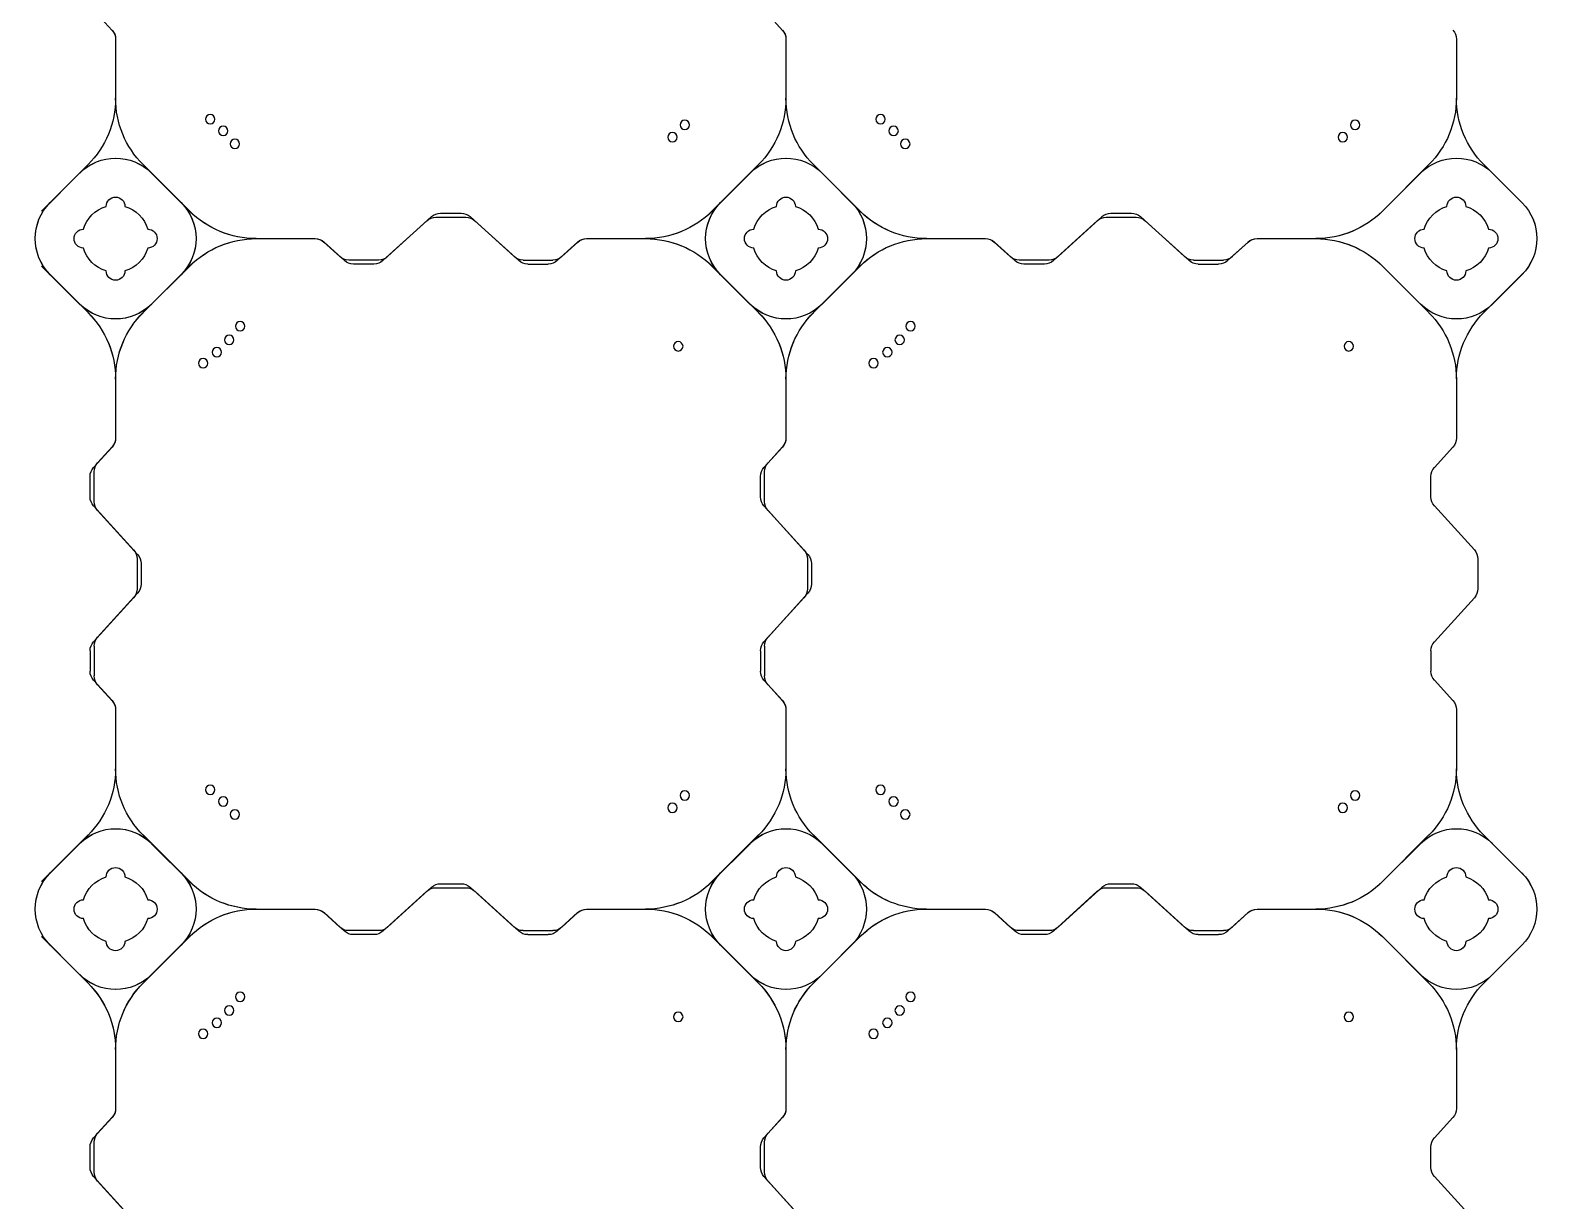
# Model space of a CAD drawing. Header units: millimetres. Extents: x -1612139 to -1260738, y 1141106 to 1536160.
# Drawn here: x -1325991 to -1324864, y 1192859 to 1193732 of the extents above; entities that cross this region are included whole.
import ezdxf

# ---------------------------------------------------------------- set-up
doc = ezdxf.new("R2010")
doc.units = ezdxf.units.MM
doc.header["$LTSCALE"] = 10
doc.layers.get('0').update_dxf_attribs({"linetype": 'CONTINUOUS'})
doc.layers.add('W-FLOAT_BOWL浮筒', color=253, linetype='CONTINUOUS')

# ---------------------------------------------------------------- blocks, each defined once
blk = doc.blocks.new('蓝色')
at = {"layer": 'W-FLOAT_BOWL浮筒', "color": 5}
for p, q in [((19992.9, -7796.8), (20022.7, -7764)), ((20492.9, -7796.8), (20522.7, -7764)), ((19989.9, -7800.3), (20019.7, -7767.5)), ((20489.9, -7800.3), (20519.7, -7767.5)), ((20989.9, -7800.3), (21019.7, -7767.5)), ((19987.3, -7807), (19987.3, -7822.3)), ((19990.3, -7803.5), (19990.3, -7825.8)), ((20487.3, -7807), (20487.3, -7822.3)), ((20490.3, -7803.5), (20490.3, -7825.8)), ((20987.3, -7807), (20987.3, -7822.3)), ((19989.9, -7829), (20003.7, -7844.2)), ((19992.9, -7832.5), (20003.7, -7844.4)), ((20489.9, -7829), (20503.7, -7844.2)), ((20492.9, -7832.5), (20503.7, -7844.4)), ((20989.9, -7829), (21003.7, -7844.2)), ((20006.3, -7894.9), (20006.3, -7850.9)), ((20006.3, -7894.9), (20006.3, -7851.1)), ((20506.3, -7894.9), (20506.3, -7850.9)), ((20506.3, -7894.9), (20506.3, -7851.1)), ((21006.3, -7894.9), (21006.3, -7850.9)), ((19951.1, -7979.1), (19985.8, -7944.4)), ((19957.5, -7972.8), (19985.8, -7944.5)), ((20061.6, -7979.1), (20026.8, -7944.4)), ((20055.2, -7972.8), (20026.8, -7944.5)), ((20451.1, -7979.1), (20485.8, -7944.4)), ((20457.5, -7972.8), (20485.8, -7944.5)), ((20561.6, -7979.1), (20526.8, -7944.4)), ((20555.2, -7972.8), (20526.8, -7944.5)), ((20951.1, -7979.1), (20985.8, -7944.4)), ((21055.2, -7972.8), (21026.8, -7944.5)), ((19979.5, -7950.8), (19951.2, -7979.1)), ((19957.5, -7972.7), (19979.4, -7950.8)), ((20033.2, -7950.8), (20055.2, -7972.7)), ((20033.2, -7950.8), (20061.5, -7979.1)), ((20479.5, -7950.8), (20451.2, -7979.1)), ((20457.5, -7972.7), (20479.4, -7950.8)), ((20533.2, -7950.8), (20555.2, -7972.7)), ((20533.2, -7950.8), (20561.5, -7979.1)), ((20979.5, -7950.8), (20951.2, -7979.1)), ((21033.2, -7950.8), (21055.2, -7972.7)), ((20199, -7980.6), (20183.7, -7980.6)), ((20313.7, -7980.6), (20329, -7980.6)), ((20699, -7980.6), (20683.7, -7980.6)), ((20813.7, -7980.6), (20829, -7980.6)), ((20173.5, -7986.2), (20161.6, -7997)), ((20177, -7983.2), (20161.8, -7997)), ((20202.5, -7983.6), (20180.2, -7983.6)), ((20205.7, -7983.2), (20238.5, -8013)), ((20209.2, -7986.2), (20242, -8016)), ((20303.5, -7986.2), (20270.7, -8016)), ((20307, -7983.2), (20274.2, -8013)), ((20310.2, -7983.6), (20332.5, -7983.6)), ((20335.7, -7983.2), (20350.9, -7997)), ((20339.2, -7986.2), (20351.1, -7997)), ((20673.5, -7986.2), (20661.6, -7997)), ((20677, -7983.2), (20661.8, -7997)), ((20702.5, -7983.6), (20680.2, -7983.6)), ((20705.7, -7983.2), (20738.5, -8013)), ((20709.2, -7986.2), (20742, -8016)), ((20803.5, -7986.2), (20770.7, -8016)), ((20807, -7983.2), (20774.2, -8013)), ((20810.2, -7983.6), (20832.5, -7983.6)), ((20835.7, -7983.2), (20850.9, -7997)), ((20839.2, -7986.2), (20851.1, -7997)), ((20110.9, -7999.6), (20155.1, -7999.6)), ((20110.9, -7999.6), (20154.9, -7999.6)), ((20357.6, -7999.6), (20401.6, -7999.6)), ((20357.8, -7999.6), (20401.6, -7999.6)), ((20610.9, -7999.6), (20655.1, -7999.6)), ((20610.9, -7999.6), (20654.9, -7999.6)), ((20857.6, -7999.6), (20901.6, -7999.6)), ((20857.8, -7999.6), (20901.6, -7999.6)), ((19985.8, -8054.9), (19951.1, -8020.1)), ((19979.5, -8048.4), (19951.2, -8020.1)), ((19979.4, -8048.4), (19957.5, -8026.5)), ((19957.5, -8026.5), (19985.8, -8054.8)), ((20026.8, -8054.9), (20061.6, -8020.1)), ((20055.2, -8026.5), (20026.8, -8054.8)), ((20033.2, -8048.4), (20061.5, -8020.1)), ((20055.2, -8026.5), (20033.2, -8048.4)), ((20245.2, -8015.6), (20267.5, -8015.6)), ((20248.7, -8018.6), (20264, -8018.6)), ((20485.8, -8054.9), (20451.1, -8020.1)), ((20479.5, -8048.4), (20451.2, -8020.1)), ((20479.4, -8048.4), (20457.5, -8026.5)), ((20457.5, -8026.5), (20485.8, -8054.8)), ((20526.8, -8054.9), (20561.6, -8020.1)), ((20555.2, -8026.5), (20526.8, -8054.8)), ((20533.2, -8048.4), (20561.5, -8020.1)), ((20555.2, -8026.5), (20533.2, -8048.4)), ((20745.2, -8015.6), (20767.5, -8015.6)), ((20748.7, -8018.6), (20764, -8018.6)), ((20985.8, -8054.9), (20951.1, -8020.1)), ((20979.5, -8048.4), (20951.2, -8020.1)), ((21055.2, -8026.5), (21026.8, -8054.8)), ((21055.2, -8026.5), (21033.2, -8048.4)), ((20006.3, -8148.4), (20006.3, -8104.2)), ((20006.3, -8148.2), (20006.3, -8104.2)), ((20506.3, -8148.4), (20506.3, -8104.2)), ((20506.3, -8148.2), (20506.3, -8104.2)), ((21006.3, -8148.4), (21006.3, -8104.2)), ((19989.9, -8170.3), (20003.7, -8155.1)), ((19992.9, -8166.8), (20003.7, -8154.9)), ((20489.9, -8170.3), (20503.7, -8155.1)), ((20492.9, -8166.8), (20503.7, -8154.9)), ((20989.9, -8170.3), (21003.7, -8155.1)), ((19987.3, -8192.3), (19987.3, -8177)), ((19990.3, -8195.8), (19990.3, -8173.5)), ((20487.3, -8192.3), (20487.3, -8177)), ((20490.3, -8195.8), (20490.3, -8173.5)), ((20987.3, -8192.3), (20987.3, -8177)), ((19989.9, -8199), (20019.7, -8231.8)), ((19992.9, -8202.5), (20022.7, -8235.3)), ((20489.9, -8199), (20519.7, -8231.8)), ((20492.9, -8202.5), (20522.7, -8235.3)), ((20989.9, -8199), (21019.7, -8231.8)), ((20022.3, -8260.8), (20022.3, -8238.5)), ((20522.3, -8260.8), (20522.3, -8238.5)), ((21022.3, -8260.8), (21022.3, -8238.5)), ((20025.3, -8257.3), (20025.3, -8242)), ((20525.3, -8257.3), (20525.3, -8242)), ((19989.9, -8300.3), (20019.7, -8267.5)), ((19992.9, -8296.8), (20022.7, -8264)), ((20489.9, -8300.3), (20519.7, -8267.5)), ((20492.9, -8296.8), (20522.7, -8264)), ((20989.9, -8300.3), (21019.7, -8267.5)), ((19987.3, -8307), (19987.3, -8322.3)), ((19990.3, -8303.5), (19990.3, -8325.8)), ((20487.3, -8307), (20487.3, -8322.3)), ((20490.3, -8303.5), (20490.3, -8325.8)), ((20987.3, -8307), (20987.3, -8322.3)), ((19989.9, -8329), (20003.7, -8344.2)), ((20489.9, -8329), (20503.7, -8344.2)), ((20989.9, -8329), (21003.7, -8344.2)), ((19992.9, -8332.5), (20003.7, -8344.4)), ((20492.9, -8332.5), (20503.7, -8344.4)), ((20006.3, -8394.9), (20006.3, -8350.9)), ((20006.3, -8394.9), (20006.3, -8351.1)), ((20506.3, -8394.9), (20506.3, -8350.9)), ((20506.3, -8394.9), (20506.3, -8351.1)), ((21006.3, -8394.9), (21006.3, -8350.9)), ((19951.1, -8479.1), (19985.8, -8444.4)), ((19979.5, -8450.8), (19951.2, -8479.1)), ((19957.5, -8472.8), (19985.8, -8444.5)), ((19957.5, -8472.7), (19979.4, -8450.8)), ((20061.6, -8479.1), (20026.8, -8444.4)), ((20055.2, -8472.8), (20026.8, -8444.5)), ((20033.2, -8450.8), (20055.2, -8472.7)), ((20033.2, -8450.8), (20061.5, -8479.1)), ((20451.1, -8479.1), (20485.8, -8444.4)), ((20479.5, -8450.8), (20451.2, -8479.1)), ((20457.5, -8472.8), (20485.8, -8444.5)), ((20457.5, -8472.7), (20479.4, -8450.8)), ((20561.6, -8479.1), (20526.8, -8444.4)), ((20555.2, -8472.8), (20526.8, -8444.5)), ((20533.2, -8450.8), (20555.2, -8472.7)), ((20533.2, -8450.8), (20561.5, -8479.1)), ((20951.1, -8479.1), (20985.8, -8444.4)), ((20979.5, -8450.8), (20951.2, -8479.1)), ((21055.2, -8472.8), (21026.8, -8444.5)), ((21033.2, -8450.8), (21055.2, -8472.7)), ((20173.5, -8486.2), (20161.6, -8497)), ((20177, -8483.2), (20161.8, -8497)), ((20202.5, -8483.6), (20180.2, -8483.6)), ((20199, -8480.6), (20183.7, -8480.6)), ((20205.7, -8483.2), (20238.5, -8513)), ((20209.2, -8486.2), (20242, -8516)), ((20303.5, -8486.2), (20270.7, -8516)), ((20307, -8483.2), (20274.2, -8513)), ((20310.2, -8483.6), (20332.5, -8483.6)), ((20313.7, -8480.6), (20329, -8480.6)), ((20335.7, -8483.2), (20350.9, -8497)), ((20339.2, -8486.2), (20351.1, -8497)), ((20673.5, -8486.2), (20661.6, -8497)), ((20677, -8483.2), (20661.8, -8497)), ((20702.5, -8483.6), (20680.2, -8483.6)), ((20699, -8480.6), (20683.7, -8480.6)), ((20705.7, -8483.2), (20738.5, -8513)), ((20709.2, -8486.2), (20742, -8516)), ((20803.5, -8486.2), (20770.7, -8516)), ((20807, -8483.2), (20774.2, -8513)), ((20810.2, -8483.6), (20832.5, -8483.6)), ((20813.7, -8480.6), (20829, -8480.6)), ((20835.7, -8483.2), (20850.9, -8497)), ((20839.2, -8486.2), (20851.1, -8497)), ((20110.9, -8499.6), (20155.1, -8499.6)), ((20110.9, -8499.6), (20154.9, -8499.6)), ((20357.6, -8499.6), (20401.6, -8499.6)), ((20357.8, -8499.6), (20401.6, -8499.6)), ((20610.9, -8499.6), (20655.1, -8499.6)), ((20610.9, -8499.6), (20654.9, -8499.6)), ((20857.6, -8499.6), (20901.6, -8499.6)), ((20857.8, -8499.6), (20901.6, -8499.6)), ((19985.8, -8554.9), (19951.1, -8520.1)), ((19979.5, -8548.4), (19951.2, -8520.1)), ((20026.8, -8554.9), (20061.6, -8520.1)), ((20033.2, -8548.4), (20061.5, -8520.1)), ((20245.2, -8515.6), (20267.5, -8515.6)), ((20248.7, -8518.6), (20264, -8518.6)), ((20485.8, -8554.9), (20451.1, -8520.1)), ((20479.5, -8548.4), (20451.2, -8520.1)), ((20526.8, -8554.9), (20561.6, -8520.1)), ((20533.2, -8548.4), (20561.5, -8520.1)), ((20745.2, -8515.6), (20767.5, -8515.6)), ((20748.7, -8518.6), (20764, -8518.6)), ((20985.8, -8554.9), (20951.1, -8520.1)), ((20979.5, -8548.4), (20951.2, -8520.1)), ((19979.4, -8548.4), (19957.5, -8526.5)), ((19957.5, -8526.5), (19985.8, -8554.8)), ((20055.2, -8526.5), (20026.8, -8554.8)), ((20055.2, -8526.5), (20033.2, -8548.4)), ((20479.4, -8548.4), (20457.5, -8526.5)), ((20457.5, -8526.5), (20485.8, -8554.8)), ((20555.2, -8526.5), (20526.8, -8554.8)), ((20555.2, -8526.5), (20533.2, -8548.4)), ((21055.2, -8526.5), (21026.8, -8554.8)), ((21055.2, -8526.5), (21033.2, -8548.4)), ((20006.3, -8648.4), (20006.3, -8604.2)), ((20006.3, -8648.2), (20006.3, -8604.2)), ((20506.3, -8648.4), (20506.3, -8604.2)), ((20506.3, -8648.2), (20506.3, -8604.2)), ((21006.3, -8648.4), (21006.3, -8604.2)), ((19992.9, -8666.8), (20003.7, -8654.9)), ((20492.9, -8666.8), (20503.7, -8654.9))]:
    blk.add_line(p, q, dxfattribs=at)
for centre in [(20071.6, -7906.7), (20081.9, -7914.9), (20571.6, -7906.7), (20581.9, -7914.9), (20091.1, -7924.1), (20426, -7919.3), (20591.1, -7924.1), (20926, -7919.3), (20099.2, -7934.3), (20599.2, -7934.3), (20095.3, -8070.2), (20421.6, -8075.2), (20595.3, -8070.2), (20921.6, -8075.2), (20086.6, -8079.9), (20430.8, -8084.4), (20586.6, -8079.9), (20930.8, -8084.4), (20076.9, -8088.6), (20576.9, -8088.6), (20071.6, -8406.7), (20571.6, -8406.7), (20081.9, -8414.9), (20091.1, -8424.1), (20426, -8419.3), (20581.9, -8414.9), (20591.1, -8424.1), (20926, -8419.3), (20099.2, -8434.3), (20599.2, -8434.3), (20095.3, -8570.2), (20595.3, -8570.2), (20086.6, -8579.9), (20421.6, -8575.2), (20586.6, -8579.9), (20921.6, -8575.2), (20076.9, -8588.6), (20430.8, -8584.4), (20576.9, -8588.6), (20930.8, -8584.4)]:
    blk.add_circle(centre, 3.5, dxfattribs=at)
for centre, radius, start, end in [((19997.3, -7807), 10, 137.7263, 180), ((20000.3, -7803.5), 10, 137.7263, 180), ((20497.3, -7807), 10, 137.7263, 180), ((20500.3, -7803.5), 10, 137.7263, 180), ((20997.3, -7807), 10, 137.7263, 180), ((19997.3, -7822.3), 10, 180, 222.2737), ((20497.3, -7822.3), 10, 180, 222.2737), ((20997.3, -7822.3), 10, 180, 222.2737), ((20000.3, -7825.8), 10, 180, 222.2737), ((20500.3, -7825.8), 10, 180, 222.2737), ((19996.3, -7850.9), 10, 0, 42.2737), ((19996.3, -7851.1), 10, 0, 42.2737), ((20496.3, -7850.9), 10, 0, 42.2737), ((20496.3, -7851.1), 10, 0, 42.2737), ((20996.3, -7850.9), 10, 0, 42.2737), ((19936.3, -7894.9), 70, 315, 0), ((19936.3, -7895), 70, 315, 0), ((20076.3, -7894.9), 70, 180, 225), ((20076.3, -7895), 70, 180, 225), ((20436.3, -7894.9), 70, 315, 0), ((20436.3, -7895), 70, 315, 0), ((20576.3, -7894.9), 70, 180, 225), ((20576.3, -7895), 70, 180, 225), ((20936.3, -7894.9), 70, 315, 0), ((21076.3, -7895), 70, 180, 225), ((20006.3, -7977.7), 38, 45, 135), ((20006.4, -7977.7), 38, 45, 135), ((20506.3, -7977.7), 38, 45, 135), ((20506.4, -7977.7), 38, 45, 135), ((21006.4, -7977.7), 38, 45, 135), ((20006.3, -7975.6), 7, 0, 180), ((20006.3, -7975.6), 7, 0, 180), ((20006.3, -7975.6), 7, 0, 180), ((20006.3, -7975.6), 7, 0, 180), ((20506.3, -7975.6), 7, 0, 180), ((20506.3, -7975.6), 7, 0, 180), ((20506.3, -7975.6), 7, 0, 180), ((20506.3, -7975.6), 7, 0, 180), ((21006.3, -7975.6), 7, 0, 180), ((21006.3, -7975.6), 7, 0, 180), ((19984.4, -7999.6), 38, 135, 225), ((19984.4, -7999.7), 38, 135, 225), ((20006.3, -7999.6), 25, 106.2602, 163.7398), ((20006.3, -7999.6), 25, 106.2602, 163.7398), ((20006.3, -7999.6), 25, 106.2602, 163.7398), ((20006.3, -7999.6), 25, 106.2602, 163.7398), ((20006.3, -7999.6), 25, 16.2602, 73.7398), ((20006.3, -7999.6), 25, 16.2602, 73.7398), ((20006.3, -7999.6), 25, 16.2602, 73.7398), ((20006.3, -7999.6), 25, 16.2602, 73.7398), ((20028.3, -7999.6), 38, 315, 45), ((20028.3, -7999.7), 38, 315, 45), ((20111, -7929.6), 70, 225, 270), ((20111.1, -7929.6), 70, 225, 270), ((20183.7, -7990.6), 10, 90, 132.2737), ((20199, -7990.6), 10, 47.7263, 90), ((20313.7, -7990.6), 10, 90, 132.2737), ((20329, -7990.6), 10, 47.7263, 90), ((20401.6, -7929.6), 70, 270, 315), ((20401.7, -7929.6), 70, 270, 315), ((20484.4, -7999.6), 38, 135, 225), ((20484.4, -7999.7), 38, 135, 225), ((20506.3, -7999.6), 25, 106.2602, 163.7398), ((20506.3, -7999.6), 25, 106.2602, 163.7398), ((20506.3, -7999.6), 25, 106.2602, 163.7398), ((20506.3, -7999.6), 25, 106.2602, 163.7398), ((20506.3, -7999.6), 25, 16.2602, 73.7398), ((20506.3, -7999.6), 25, 16.2602, 73.7398), ((20506.3, -7999.6), 25, 16.2602, 73.7398), ((20506.3, -7999.6), 25, 16.2602, 73.7398), ((20528.3, -7999.6), 38, 315, 45), ((20528.3, -7999.7), 38, 315, 45), ((20611, -7929.6), 70, 225, 270), ((20611.1, -7929.6), 70, 225, 270), ((20683.7, -7990.6), 10, 90, 132.2737), ((20699, -7990.6), 10, 47.7263, 90), ((20813.7, -7990.6), 10, 90, 132.2737), ((20829, -7990.6), 10, 47.7263, 90), ((20901.6, -7929.6), 70, 270, 315), ((20901.7, -7929.6), 70, 270, 315), ((21006.3, -7999.6), 25, 106.2602, 163.7398), ((21006.3, -7999.6), 25, 106.2602, 163.7398), ((21006.3, -7999.6), 25, 16.2602, 73.7398), ((21006.3, -7999.6), 25, 16.2602, 73.7398), ((21028.3, -7999.6), 38, 315, 45), ((21028.3, -7999.7), 38, 315, 45), ((19982.3, -7999.6), 7, 90, 270), ((19982.3, -7999.6), 7, 90, 270), ((19982.3, -7999.6), 7, 90, 270), ((19982.3, -7999.6), 7, 90, 270), ((20030.3, -7999.6), 7, 270, 90), ((20030.3, -7999.6), 7, 270, 90), ((20030.3, -7999.6), 7, 270, 90), ((20030.3, -7999.6), 7, 270, 90), ((20180.2, -7993.6), 10, 90, 132.2737), ((20202.5, -7993.6), 10, 47.7263, 90), ((20310.2, -7993.6), 10, 90, 132.2737), ((20332.5, -7993.6), 10, 47.7263, 90), ((20482.3, -7999.6), 7, 90, 270), ((20482.3, -7999.6), 7, 90, 270), ((20482.3, -7999.6), 7, 90, 270), ((20482.3, -7999.6), 7, 90, 270), ((20530.3, -7999.6), 7, 270, 90), ((20530.3, -7999.6), 7, 270, 90), ((20530.3, -7999.6), 7, 270, 90), ((20530.3, -7999.6), 7, 270, 90), ((20680.2, -7993.6), 10, 90, 132.2737), ((20702.5, -7993.6), 10, 47.7263, 90), ((20810.2, -7993.6), 10, 90, 132.2737), ((20832.5, -7993.6), 10, 47.7263, 90), ((20982.3, -7999.6), 7, 90, 270), ((20982.3, -7999.6), 7, 90, 270), ((21030.3, -7999.6), 7, 270, 90), ((21030.3, -7999.6), 7, 270, 90), ((20111, -8069.6), 70, 90, 135), ((20111.1, -8069.6), 70, 90, 135), ((20154.9, -7989.6), 10, 270, 312.2737), ((20155.1, -7989.6), 10, 270, 312.2737), ((20357.6, -7989.6), 10, 227.7263, 270), ((20357.8, -7989.6), 10, 227.7263, 270), ((20401.6, -8069.6), 70, 45, 90), ((20401.7, -8069.6), 70, 45, 90), ((20611, -8069.6), 70, 90, 135), ((20611.1, -8069.6), 70, 90, 135), ((20654.9, -7989.6), 10, 270, 312.2737), ((20655.1, -7989.6), 10, 270, 312.2737), ((20857.6, -7989.6), 10, 227.7263, 270), ((20857.8, -7989.6), 10, 227.7263, 270), ((20901.6, -8069.6), 70, 45, 90), ((20901.7, -8069.6), 70, 45, 90), ((20006.3, -7999.6), 25, 196.2602, 253.7398), ((20006.3, -7999.6), 25, 196.2602, 253.7398), ((20006.3, -7999.6), 25, 196.2602, 253.7398), ((20006.3, -7999.6), 25, 196.2602, 253.7398), ((20006.3, -7999.6), 25, 286.2602, 343.7398), ((20006.3, -7999.6), 25, 286.2602, 343.7398), ((20006.3, -7999.6), 25, 286.2602, 343.7398), ((20006.3, -7999.6), 25, 286.2602, 343.7398), ((20245.2, -8005.6), 10, 227.7263, 270), ((20267.5, -8005.6), 10, 270, 312.2737), ((20506.3, -7999.6), 25, 196.2602, 253.7398), ((20506.3, -7999.6), 25, 196.2602, 253.7398), ((20506.3, -7999.6), 25, 196.2602, 253.7398), ((20506.3, -7999.6), 25, 196.2602, 253.7398), ((20506.3, -7999.6), 25, 286.2602, 343.7398), ((20506.3, -7999.6), 25, 286.2602, 343.7398), ((20506.3, -7999.6), 25, 286.2602, 343.7398), ((20506.3, -7999.6), 25, 286.2602, 343.7398), ((20745.2, -8005.6), 10, 227.7263, 270), ((20767.5, -8005.6), 10, 270, 312.2737), ((21006.3, -7999.6), 25, 196.2602, 253.7398), ((21006.3, -7999.6), 25, 196.2602, 253.7398), ((21006.3, -7999.6), 25, 286.2602, 343.7398), ((21006.3, -7999.6), 25, 286.2602, 343.7398), ((20006.3, -8023.6), 7, 180, 0), ((20006.3, -8023.6), 7, 180, 0), ((20006.3, -8023.6), 7, 180, 0), ((20006.3, -8023.6), 7, 180, 0), ((20248.7, -8008.6), 10, 227.7263, 270), ((20264, -8008.6), 10, 270, 312.2737), ((20506.3, -8023.6), 7, 180, 0), ((20506.3, -8023.6), 7, 180, 0), ((20506.3, -8023.6), 7, 180, 0), ((20506.3, -8023.6), 7, 180, 0), ((20748.7, -8008.6), 10, 227.7263, 270), ((20764, -8008.6), 10, 270, 312.2737), ((21006.3, -8023.6), 7, 180, 0), ((21006.3, -8023.6), 7, 180, 0), ((20006.3, -8021.6), 38, 225, 315), ((20006.4, -8021.6), 38, 225, 315), ((20506.3, -8021.6), 38, 225, 315), ((20506.4, -8021.6), 38, 225, 315), ((21006.4, -8021.6), 38, 225, 315), ((19936.3, -8104.3), 70, 0, 45), ((19936.3, -8104.3), 70, 0, 45), ((20076.3, -8104.3), 70, 135, 180), ((20076.3, -8104.3), 70, 135, 180), ((20436.3, -8104.3), 70, 0, 45), ((20436.3, -8104.3), 70, 0, 45), ((20576.3, -8104.3), 70, 135, 180), ((20576.3, -8104.3), 70, 135, 180), ((20936.3, -8104.3), 70, 0, 45), ((21076.3, -8104.3), 70, 135, 180), ((19996.3, -8148.2), 10, 317.7263, 0), ((19996.3, -8148.4), 10, 317.7263, 0), ((20496.3, -8148.2), 10, 317.7263, 0), ((20496.3, -8148.4), 10, 317.7263, 0), ((20996.3, -8148.4), 10, 317.7263, 0), ((19997.3, -8177), 10, 137.7263, 180), ((20000.3, -8173.5), 10, 137.7263, 180), ((20497.3, -8177), 10, 137.7263, 180), ((20500.3, -8173.5), 10, 137.7263, 180), ((20997.3, -8177), 10, 137.7263, 180), ((19997.3, -8192.3), 10, 180, 222.2737), ((20497.3, -8192.3), 10, 180, 222.2737), ((20997.3, -8192.3), 10, 180, 222.2737), ((20000.3, -8195.8), 10, 180, 222.2737), ((20500.3, -8195.8), 10, 180, 222.2737), ((20012.3, -8238.5), 10, 0, 42.2737), ((20015.3, -8242), 10, 0, 42.2737), ((20512.3, -8238.5), 10, 0, 42.2737), ((20515.3, -8242), 10, 0, 42.2737), ((21012.3, -8238.5), 10, 0, 42.2737), ((20012.3, -8260.8), 10, 317.7263, 0), ((20015.3, -8257.3), 10, 317.7263, 0), ((20512.3, -8260.8), 10, 317.7263, 0), ((20515.3, -8257.3), 10, 317.7263, 0), ((21012.3, -8260.8), 10, 317.7263, 0), ((20000.3, -8303.5), 10, 137.7263, 180), ((20500.3, -8303.5), 10, 137.7263, 180), ((19997.3, -8307), 10, 137.7263, 180), ((20497.3, -8307), 10, 137.7263, 180), ((20997.3, -8307), 10, 137.7263, 180), ((19997.3, -8322.3), 10, 180, 222.2737), ((20000.3, -8325.8), 10, 180, 222.2737), ((20497.3, -8322.3), 10, 180, 222.2737), ((20500.3, -8325.8), 10, 180, 222.2737), ((20997.3, -8322.3), 10, 180, 222.2737), ((19996.3, -8350.9), 10, 0, 42.2737), ((19996.3, -8351.1), 10, 0, 42.2737), ((20496.3, -8350.9), 10, 0, 42.2737), ((20496.3, -8351.1), 10, 0, 42.2737), ((20996.3, -8350.9), 10, 0, 42.2737), ((19936.3, -8394.9), 70, 315, 0), ((19936.3, -8395), 70, 315, 0), ((20076.3, -8394.9), 70, 180, 225), ((20076.3, -8395), 70, 180, 225), ((20436.3, -8394.9), 70, 315, 0), ((20436.3, -8395), 70, 315, 0), ((20576.3, -8394.9), 70, 180, 225), ((20576.3, -8395), 70, 180, 225), ((20936.3, -8394.9), 70, 315, 0), ((21076.3, -8395), 70, 180, 225), ((20006.3, -8477.7), 38, 45, 135), ((20006.4, -8477.7), 38, 45, 135), ((20506.3, -8477.7), 38, 45, 135), ((20506.4, -8477.7), 38, 45, 135), ((21006.4, -8477.7), 38, 45, 135), ((19984.4, -8499.6), 38, 135, 225), ((19984.4, -8499.7), 38, 135, 225), ((20006.3, -8499.6), 25, 106.2602, 163.7398), ((20006.3, -8499.6), 25, 106.2602, 163.7398), ((20006.3, -8499.6), 25, 106.2602, 163.7398), ((20006.3, -8499.6), 25, 106.2602, 163.7398), ((20006.3, -8475.6), 7, 0, 180), ((20006.3, -8475.6), 7, 0, 180), ((20006.3, -8475.6), 7, 0, 180), ((20006.3, -8475.6), 7, 0, 180), ((20006.3, -8499.6), 25, 16.2602, 73.7398), ((20006.3, -8499.6), 25, 16.2602, 73.7398), ((20006.3, -8499.6), 25, 16.2602, 73.7398), ((20006.3, -8499.6), 25, 16.2602, 73.7398), ((20028.3, -8499.6), 38, 315, 45), ((20028.3, -8499.7), 38, 315, 45), ((20484.4, -8499.6), 38, 135, 225), ((20484.4, -8499.7), 38, 135, 225), ((20506.3, -8499.6), 25, 106.2602, 163.7398), ((20506.3, -8499.6), 25, 106.2602, 163.7398), ((20506.3, -8499.6), 25, 106.2602, 163.7398), ((20506.3, -8499.6), 25, 106.2602, 163.7398), ((20506.3, -8475.6), 7, 0, 180), ((20506.3, -8475.6), 7, 0, 180), ((20506.3, -8475.6), 7, 0, 180), ((20506.3, -8475.6), 7, 0, 180), ((20506.3, -8499.6), 25, 16.2602, 73.7398), ((20506.3, -8499.6), 25, 16.2602, 73.7398), ((20506.3, -8499.6), 25, 16.2602, 73.7398), ((20506.3, -8499.6), 25, 16.2602, 73.7398), ((20528.3, -8499.6), 38, 315, 45), ((20528.3, -8499.7), 38, 315, 45), ((21006.3, -8499.6), 25, 106.2602, 163.7398), ((21006.3, -8499.6), 25, 106.2602, 163.7398), ((21006.3, -8475.6), 7, 0, 180), ((21006.3, -8475.6), 7, 0, 180), ((21006.3, -8499.6), 25, 16.2602, 73.7398), ((21006.3, -8499.6), 25, 16.2602, 73.7398), ((21028.3, -8499.6), 38, 315, 45), ((21028.3, -8499.7), 38, 315, 45), ((20111, -8429.6), 70, 225, 270), ((20111.1, -8429.6), 70, 225, 270), ((20180.2, -8493.6), 10, 90, 132.2737), ((20183.7, -8490.6), 10, 90, 132.2737), ((20199, -8490.6), 10, 47.7263, 90), ((20202.5, -8493.6), 10, 47.7263, 90), ((20310.2, -8493.6), 10, 90, 132.2737), ((20313.7, -8490.6), 10, 90, 132.2737), ((20329, -8490.6), 10, 47.7263, 90), ((20332.5, -8493.6), 10, 47.7263, 90), ((20401.6, -8429.6), 70, 270, 315), ((20401.7, -8429.6), 70, 270, 315), ((20611, -8429.6), 70, 225, 270), ((20611.1, -8429.6), 70, 225, 270), ((20680.2, -8493.6), 10, 90, 132.2737), ((20683.7, -8490.6), 10, 90, 132.2737), ((20699, -8490.6), 10, 47.7263, 90), ((20702.5, -8493.6), 10, 47.7263, 90), ((20810.2, -8493.6), 10, 90, 132.2737), ((20813.7, -8490.6), 10, 90, 132.2737), ((20829, -8490.6), 10, 47.7263, 90), ((20832.5, -8493.6), 10, 47.7263, 90), ((20901.6, -8429.6), 70, 270, 315), ((20901.7, -8429.6), 70, 270, 315), ((19982.3, -8499.6), 7, 90, 270), ((19982.3, -8499.6), 7, 90, 270), ((19982.3, -8499.6), 7, 90, 270), ((19982.3, -8499.6), 7, 90, 270), ((20030.3, -8499.6), 7, 270, 90), ((20030.3, -8499.6), 7, 270, 90), ((20030.3, -8499.6), 7, 270, 90), ((20030.3, -8499.6), 7, 270, 90), ((20111, -8569.6), 70, 90, 135), ((20111.1, -8569.6), 70, 90, 135), ((20154.9, -8489.6), 10, 270, 312.2737), ((20155.1, -8489.6), 10, 270, 312.2737), ((20357.6, -8489.6), 10, 227.7263, 270), ((20357.8, -8489.6), 10, 227.7263, 270), ((20401.6, -8569.6), 70, 45, 90), ((20401.7, -8569.6), 70, 45, 90), ((20482.3, -8499.6), 7, 90, 270), ((20482.3, -8499.6), 7, 90, 270), ((20482.3, -8499.6), 7, 90, 270), ((20482.3, -8499.6), 7, 90, 270), ((20530.3, -8499.6), 7, 270, 90), ((20530.3, -8499.6), 7, 270, 90), ((20530.3, -8499.6), 7, 270, 90), ((20530.3, -8499.6), 7, 270, 90), ((20611, -8569.6), 70, 90, 135), ((20611.1, -8569.6), 70, 90, 135), ((20654.9, -8489.6), 10, 270, 312.2737), ((20655.1, -8489.6), 10, 270, 312.2737), ((20857.6, -8489.6), 10, 227.7263, 270), ((20857.8, -8489.6), 10, 227.7263, 270), ((20901.6, -8569.6), 70, 45, 90), ((20901.7, -8569.6), 70, 45, 90), ((20982.3, -8499.6), 7, 90, 270), ((20982.3, -8499.6), 7, 90, 270), ((21030.3, -8499.6), 7, 270, 90), ((21030.3, -8499.6), 7, 270, 90), ((20006.3, -8499.6), 25, 196.2602, 253.7398), ((20006.3, -8499.6), 25, 196.2602, 253.7398), ((20006.3, -8499.6), 25, 196.2602, 253.7398), ((20006.3, -8499.6), 25, 196.2602, 253.7398), ((20006.3, -8499.6), 25, 286.2602, 343.7398), ((20006.3, -8499.6), 25, 286.2602, 343.7398), ((20006.3, -8499.6), 25, 286.2602, 343.7398), ((20006.3, -8499.6), 25, 286.2602, 343.7398), ((20506.3, -8499.6), 25, 196.2602, 253.7398), ((20506.3, -8499.6), 25, 196.2602, 253.7398), ((20506.3, -8499.6), 25, 196.2602, 253.7398), ((20506.3, -8499.6), 25, 196.2602, 253.7398), ((20506.3, -8499.6), 25, 286.2602, 343.7398), ((20506.3, -8499.6), 25, 286.2602, 343.7398), ((20506.3, -8499.6), 25, 286.2602, 343.7398), ((20506.3, -8499.6), 25, 286.2602, 343.7398), ((21006.3, -8499.6), 25, 196.2602, 253.7398), ((21006.3, -8499.6), 25, 196.2602, 253.7398), ((21006.3, -8499.6), 25, 286.2602, 343.7398), ((21006.3, -8499.6), 25, 286.2602, 343.7398), ((20245.2, -8505.6), 10, 227.7263, 270), ((20248.7, -8508.6), 10, 227.7263, 270), ((20264, -8508.6), 10, 270, 312.2737), ((20267.5, -8505.6), 10, 270, 312.2737), ((20745.2, -8505.6), 10, 227.7263, 270), ((20748.7, -8508.6), 10, 227.7263, 270), ((20764, -8508.6), 10, 270, 312.2737), ((20767.5, -8505.6), 10, 270, 312.2737), ((20006.3, -8523.6), 7, 180, 0), ((20006.3, -8523.6), 7, 180, 0), ((20006.3, -8523.6), 7, 180, 0), ((20006.3, -8523.6), 7, 180, 0), ((20506.3, -8523.6), 7, 180, 0), ((20506.3, -8523.6), 7, 180, 0), ((20506.3, -8523.6), 7, 180, 0), ((20506.3, -8523.6), 7, 180, 0), ((21006.3, -8523.6), 7, 180, 0), ((21006.3, -8523.6), 7, 180, 0), ((20006.3, -8521.6), 38, 225, 315), ((20006.4, -8521.6), 38, 225, 315), ((19936.3, -8604.3), 70, 0, 45), ((19936.3, -8604.3), 70, 0, 45), ((20076.3, -8604.3), 70, 135, 180), ((20076.3, -8604.3), 70, 135, 180), ((20506.3, -8521.6), 38, 225, 315), ((20506.4, -8521.6), 38, 225, 315), ((20436.3, -8604.3), 70, 0, 45), ((20436.3, -8604.3), 70, 0, 45), ((20576.3, -8604.3), 70, 135, 180), ((20576.3, -8604.3), 70, 135, 180), ((21006.4, -8521.6), 38, 225, 315), ((20936.3, -8604.3), 70, 0, 45), ((21076.3, -8604.3), 70, 135, 180), ((19996.3, -8648.2), 10, 317.7263, 0), ((19996.3, -8648.4), 10, 317.7263, 0), ((20496.3, -8648.2), 10, 317.7263, 0), ((20496.3, -8648.4), 10, 317.7263, 0), ((20996.3, -8648.4), 10, 317.7263, 0)]:
    blk.add_arc(centre, radius, start, end, dxfattribs=at)

msp = doc.modelspace()

# ---------------------------------------------------------------- block references
at = {"xscale": -1, "rotation": 180}
msp.add_blockref('蓝色', (-1345933.8, 1185076.5), dxfattribs=at)

doc.saveas('drawing.dxf')
